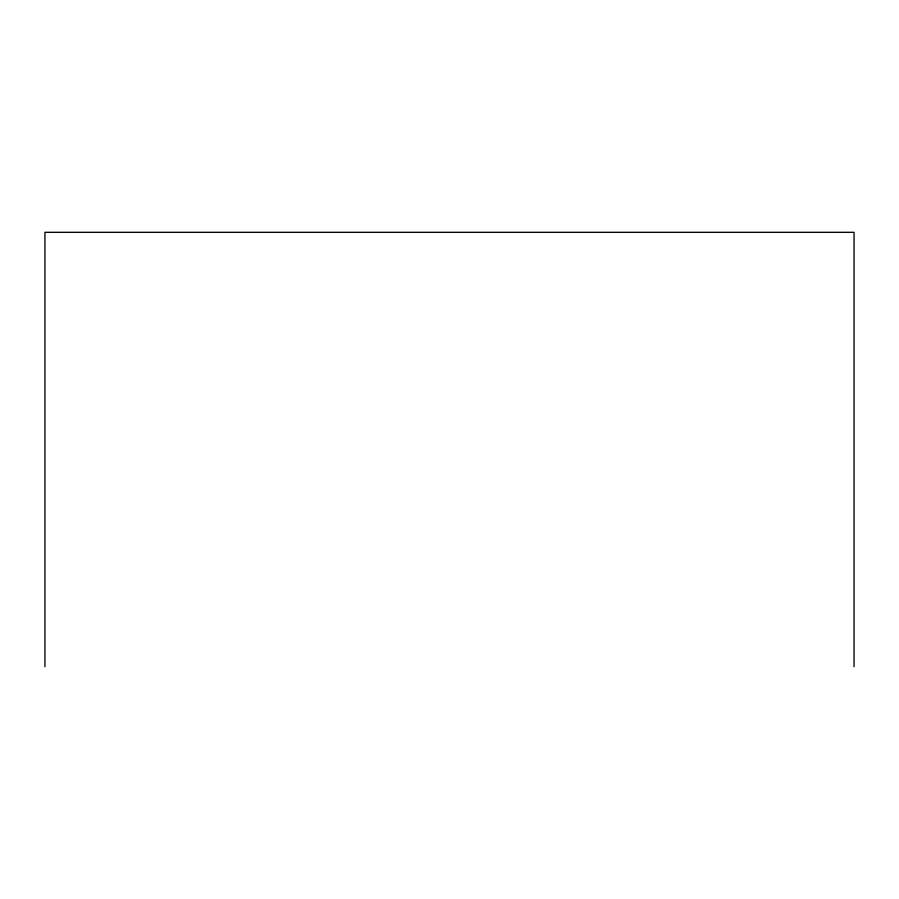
<?xml version="1.0" encoding="UTF-8"?>
<svg xmlns="http://www.w3.org/2000/svg" width="899" height="899" viewBox="0 0 899 899"><rect width="100%" height="100%" fill="white"/><g stroke="black" fill="none" stroke-linecap="round" stroke-linejoin="round"><path stroke-width="1.35" d="M854.05 666.687L854.05 232.313L44.95 232.313L44.95 666.687"/></g></svg>
